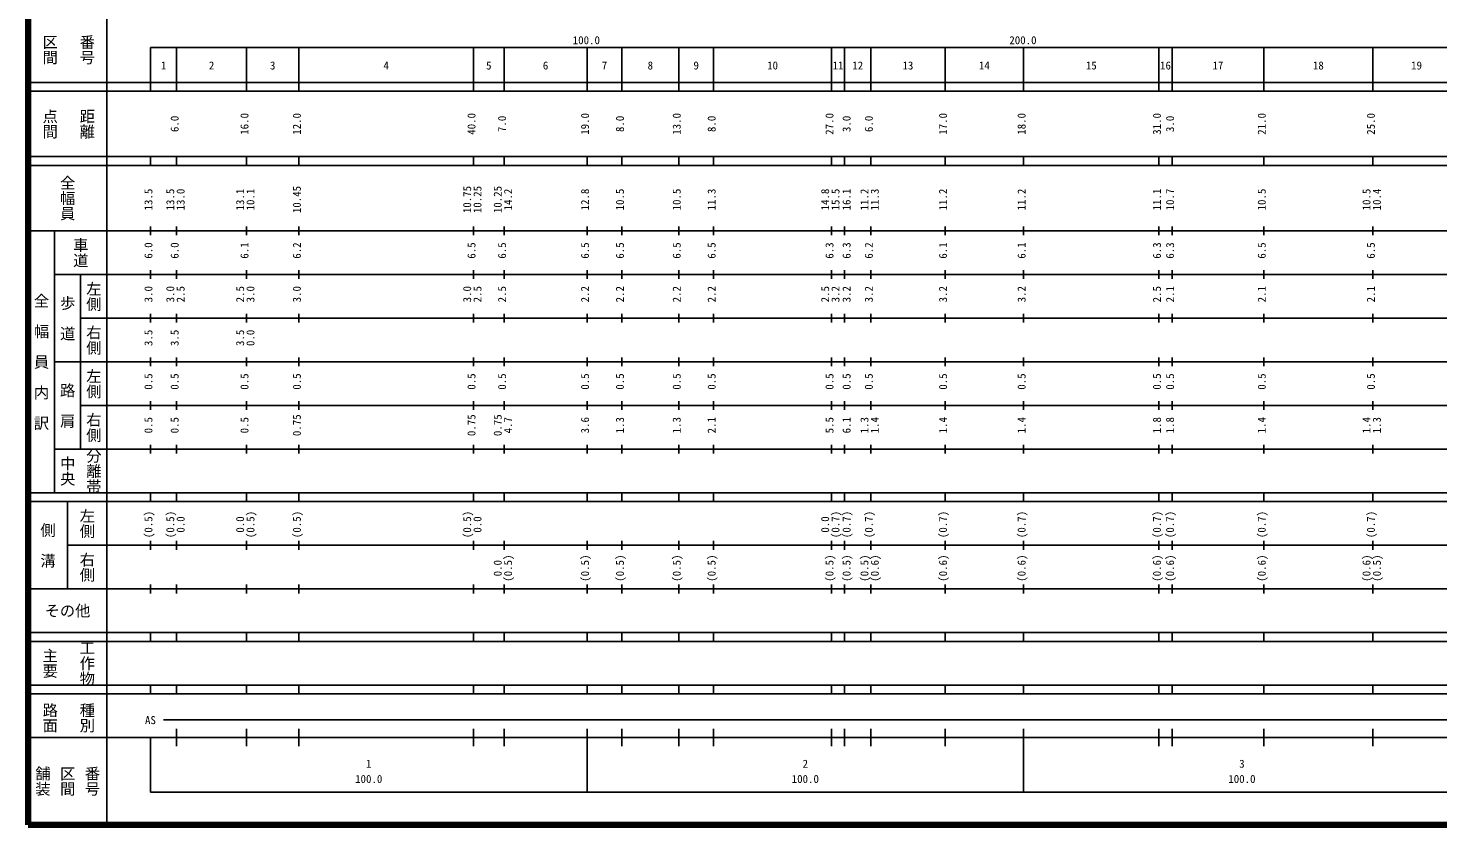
# Model space of a CAD drawing. Units: millimetres on the paper, enlarged 1000 times. Extents: x 40000 to 680000, y 20000 to 380000.
# Drawn here: x 40000 to 362869, y 20000 to 202409 of the extents above; entities that cross this region are included whole.
import ezdxf
from ezdxf.enums import TextEntityAlignment as Align

# ---------------------------------------------------------------- set-up
doc = ezdxf.new("R2010")
doc.units = ezdxf.units.MM
doc.header["$LTSCALE"] = 1000
doc.layers.add('M-TTL', color=2, linetype='Continuous', lineweight=140)
doc.layers.add('M-TTL-BAND', color=7, linetype='Continuous', lineweight=25)
doc.styles.add('@ＭＳ ゴシック', font='')
doc.styles.add('ＭＳ ゴシック', font='')
doc.styles.get('@ＭＳ ゴシック').set_extended_font_data('@MS Gothic')
doc.styles.get('ＭＳ ゴシック').set_extended_font_data('MS Gothic')

msp = doc.modelspace()

# ---------------------------------------------------------------- linework, layer by layer
at = {"layer": 'M-TTL'}
for p, q in [((40000, 380000), (40000, 20000)), ((40000, 20000), (680000, 20000))]:
    msp.add_line(p, q, dxfattribs=at)
at = {"layer": 'M-TTL-BAND'}
for p, q in [((58000, 370000), (58000, 20000)), ((68000, 198000), (579000, 198000)), ((68000, 198000), (68000, 188000)), ((74000, 188000), (74000, 198000)), ((90000, 188000), (90000, 198000)), ((102000, 188000), (102000, 198000)), ((142000, 188000), (142000, 198000)), ((149000, 188000), (149000, 198000)), ((168000, 188000), (168000, 198000)), ((176000, 188000), (176000, 198000)), ((189000, 188000), (189000, 198000)), ((197000, 188000), (197000, 198000)), ((224000, 188000), (224000, 198000)), ((227000, 188000), (227000, 198000)), ((233000, 188000), (233000, 198000)), ((250000, 188000), (250000, 198000)), ((268000, 188000), (268000, 198000)), ((299000, 188000), (299000, 198000)), ((302000, 188000), (302000, 198000)), ((323000, 188000), (323000, 198000)), ((348000, 188000), (348000, 198000)), ((40000, 190000), (579000, 190000)), ((40000, 188000), (579000, 188000)), ((40000, 173000), (579000, 173000)), ((68000, 171000), (68000, 173000)), ((74000, 171000), (74000, 173000)), ((90000, 171000), (90000, 173000)), ((102000, 171000), (102000, 173000)), ((142000, 171000), (142000, 173000)), ((149000, 171000), (149000, 173000)), ((168000, 171000), (168000, 173000)), ((176000, 171000), (176000, 173000)), ((189000, 171000), (189000, 173000)), ((197000, 171000), (197000, 173000)), ((224000, 171000), (224000, 173000)), ((227000, 171000), (227000, 173000)), ((233000, 171000), (233000, 173000)), ((250000, 171000), (250000, 173000)), ((268000, 171000), (268000, 173000)), ((299000, 171000), (299000, 173000)), ((302000, 171000), (302000, 173000)), ((323000, 171000), (323000, 173000)), ((348000, 171000), (348000, 173000)), ((40000, 171000), (579000, 171000)), ((40000, 156000), (579000, 156000)), ((46000, 96000), (46000, 156000)), ((68000, 155000), (68000, 157000)), ((74000, 155000), (74000, 157000)), ((90000, 155000), (90000, 157000)), ((102000, 155000), (102000, 157000)), ((142000, 155000), (142000, 157000)), ((149000, 155000), (149000, 157000)), ((168000, 155000), (168000, 157000)), ((176000, 155000), (176000, 157000)), ((189000, 155000), (189000, 157000)), ((197000, 155000), (197000, 157000)), ((224000, 155000), (224000, 157000)), ((227000, 155000), (227000, 157000)), ((233000, 155000), (233000, 157000)), ((250000, 155000), (250000, 157000)), ((268000, 155000), (268000, 157000)), ((299000, 155000), (299000, 157000)), ((302000, 155000), (302000, 157000)), ((323000, 155000), (323000, 157000)), ((348000, 155000), (348000, 157000)), ((46000, 146000), (579000, 146000)), ((52000, 146000), (52000, 106000)), ((68000, 145000), (68000, 147000)), ((74000, 145000), (74000, 147000)), ((90000, 145000), (90000, 147000)), ((102000, 145000), (102000, 147000)), ((142000, 145000), (142000, 147000)), ((149000, 145000), (149000, 147000)), ((168000, 145000), (168000, 147000)), ((176000, 145000), (176000, 147000)), ((189000, 145000), (189000, 147000)), ((197000, 145000), (197000, 147000)), ((224000, 145000), (224000, 147000)), ((227000, 145000), (227000, 147000)), ((233000, 145000), (233000, 147000)), ((250000, 145000), (250000, 147000)), ((268000, 145000), (268000, 147000)), ((299000, 145000), (299000, 147000)), ((302000, 145000), (302000, 147000)), ((323000, 145000), (323000, 147000)), ((348000, 145000), (348000, 147000)), ((52000, 136000), (579000, 136000)), ((68000, 135000), (68000, 137000)), ((74000, 135000), (74000, 137000)), ((90000, 135000), (90000, 137000)), ((102000, 135000), (102000, 137000)), ((142000, 135000), (142000, 137000)), ((149000, 135000), (149000, 137000)), ((168000, 135000), (168000, 137000)), ((176000, 135000), (176000, 137000)), ((189000, 135000), (189000, 137000)), ((197000, 135000), (197000, 137000)), ((224000, 135000), (224000, 137000)), ((227000, 135000), (227000, 137000)), ((233000, 135000), (233000, 137000)), ((250000, 135000), (250000, 137000)), ((268000, 135000), (268000, 137000)), ((299000, 135000), (299000, 137000)), ((302000, 135000), (302000, 137000)), ((323000, 135000), (323000, 137000)), ((348000, 135000), (348000, 137000)), ((46000, 126000), (579000, 126000)), ((68000, 125000), (68000, 127000)), ((74000, 125000), (74000, 127000)), ((90000, 125000), (90000, 127000)), ((102000, 125000), (102000, 127000)), ((142000, 125000), (142000, 127000)), ((149000, 125000), (149000, 127000)), ((168000, 125000), (168000, 127000)), ((176000, 125000), (176000, 127000)), ((189000, 125000), (189000, 127000)), ((197000, 125000), (197000, 127000)), ((224000, 125000), (224000, 127000)), ((227000, 125000), (227000, 127000)), ((233000, 125000), (233000, 127000)), ((250000, 125000), (250000, 127000)), ((268000, 125000), (268000, 127000)), ((299000, 125000), (299000, 127000)), ((302000, 125000), (302000, 127000)), ((323000, 125000), (323000, 127000)), ((348000, 125000), (348000, 127000)), ((68000, 115000), (68000, 117000)), ((74000, 115000), (74000, 117000)), ((90000, 115000), (90000, 117000)), ((102000, 115000), (102000, 117000)), ((142000, 115000), (142000, 117000)), ((149000, 115000), (149000, 117000)), ((168000, 115000), (168000, 117000)), ((176000, 115000), (176000, 117000)), ((189000, 115000), (189000, 117000)), ((197000, 115000), (197000, 117000)), ((224000, 115000), (224000, 117000)), ((227000, 115000), (227000, 117000)), ((233000, 115000), (233000, 117000)), ((250000, 115000), (250000, 117000)), ((268000, 115000), (268000, 117000)), ((299000, 115000), (299000, 117000)), ((302000, 115000), (302000, 117000)), ((323000, 115000), (323000, 117000)), ((348000, 115000), (348000, 117000)), ((52000, 116000), (579000, 116000)), ((68000, 105000), (68000, 107000)), ((74000, 105000), (74000, 107000)), ((90000, 105000), (90000, 107000)), ((102000, 105000), (102000, 107000)), ((142000, 105000), (142000, 107000)), ((149000, 105000), (149000, 107000)), ((168000, 105000), (168000, 107000)), ((176000, 105000), (176000, 107000)), ((189000, 105000), (189000, 107000)), ((197000, 105000), (197000, 107000)), ((224000, 105000), (224000, 107000)), ((227000, 105000), (227000, 107000)), ((233000, 105000), (233000, 107000)), ((250000, 105000), (250000, 107000)), ((268000, 105000), (268000, 107000)), ((299000, 105000), (299000, 107000)), ((302000, 105000), (302000, 107000)), ((323000, 105000), (323000, 107000)), ((348000, 105000), (348000, 107000)), ((46000, 106000), (579000, 106000)), ((40000, 96000), (579000, 96000)), ((40000, 94000), (579000, 94000)), ((49000, 94000), (49000, 74000)), ((68000, 94000), (68000, 96000)), ((74000, 94000), (74000, 96000)), ((90000, 94000), (90000, 96000)), ((102000, 94000), (102000, 96000)), ((142000, 94000), (142000, 96000)), ((149000, 94000), (149000, 96000)), ((168000, 94000), (168000, 96000)), ((176000, 94000), (176000, 96000)), ((189000, 94000), (189000, 96000)), ((197000, 94000), (197000, 96000)), ((224000, 94000), (224000, 96000)), ((227000, 94000), (227000, 96000)), ((233000, 94000), (233000, 96000)), ((250000, 94000), (250000, 96000)), ((268000, 94000), (268000, 96000)), ((299000, 94000), (299000, 96000)), ((302000, 94000), (302000, 96000)), ((323000, 94000), (323000, 96000)), ((348000, 94000), (348000, 96000)), ((49000, 84000), (579000, 84000)), ((68000, 83000), (68000, 85000)), ((74000, 83000), (74000, 85000)), ((90000, 83000), (90000, 85000)), ((102000, 83000), (102000, 85000)), ((142000, 83000), (142000, 85000)), ((149000, 83000), (149000, 85000)), ((168000, 83000), (168000, 85000)), ((176000, 83000), (176000, 85000)), ((189000, 83000), (189000, 85000)), ((197000, 83000), (197000, 85000)), ((224000, 83000), (224000, 85000)), ((227000, 83000), (227000, 85000)), ((233000, 83000), (233000, 85000)), ((250000, 83000), (250000, 85000)), ((268000, 83000), (268000, 85000)), ((299000, 83000), (299000, 85000)), ((302000, 83000), (302000, 85000)), ((323000, 83000), (323000, 85000)), ((348000, 83000), (348000, 85000)), ((68000, 73000), (68000, 75000)), ((74000, 73000), (74000, 75000)), ((90000, 73000), (90000, 75000)), ((102000, 73000), (102000, 75000)), ((142000, 73000), (142000, 75000)), ((149000, 73000), (149000, 75000)), ((168000, 73000), (168000, 75000)), ((176000, 73000), (176000, 75000)), ((189000, 73000), (189000, 75000)), ((197000, 73000), (197000, 75000)), ((224000, 73000), (224000, 75000)), ((227000, 73000), (227000, 75000)), ((233000, 73000), (233000, 75000)), ((250000, 73000), (250000, 75000)), ((268000, 73000), (268000, 75000)), ((299000, 73000), (299000, 75000)), ((302000, 73000), (302000, 75000)), ((323000, 73000), (323000, 75000)), ((348000, 73000), (348000, 75000)), ((40000, 74000), (579000, 74000)), ((40000, 64000), (579000, 64000)), ((40000, 62000), (579000, 62000)), ((68000, 62000), (68000, 64000)), ((74000, 62000), (74000, 64000)), ((90000, 62000), (90000, 64000)), ((102000, 62000), (102000, 64000)), ((142000, 62000), (142000, 64000)), ((149000, 62000), (149000, 64000)), ((168000, 62000), (168000, 64000)), ((176000, 62000), (176000, 64000)), ((189000, 62000), (189000, 64000)), ((197000, 62000), (197000, 64000)), ((224000, 62000), (224000, 64000)), ((227000, 62000), (227000, 64000)), ((233000, 62000), (233000, 64000)), ((250000, 62000), (250000, 64000)), ((268000, 62000), (268000, 64000)), ((299000, 62000), (299000, 64000)), ((302000, 62000), (302000, 64000)), ((323000, 62000), (323000, 64000)), ((348000, 62000), (348000, 64000)), ((40000, 52000), (579000, 52000)), ((68000, 50000), (68000, 52000)), ((74000, 50000), (74000, 52000)), ((90000, 50000), (90000, 52000)), ((102000, 50000), (102000, 52000)), ((142000, 50000), (142000, 52000)), ((149000, 50000), (149000, 52000)), ((168000, 50000), (168000, 52000)), ((176000, 50000), (176000, 52000)), ((189000, 50000), (189000, 52000)), ((197000, 50000), (197000, 52000)), ((224000, 50000), (224000, 52000)), ((227000, 50000), (227000, 52000)), ((233000, 50000), (233000, 52000)), ((250000, 50000), (250000, 52000)), ((268000, 50000), (268000, 52000)), ((299000, 50000), (299000, 52000)), ((302000, 50000), (302000, 52000)), ((323000, 50000), (323000, 52000)), ((348000, 50000), (348000, 52000)), ((40000, 50000), (579000, 50000)), ((71000, 44000), (565000, 44000)), ((74000, 38000), (74000, 42000)), ((90000, 38000), (90000, 42000)), ((102000, 38000), (102000, 42000)), ((142000, 38000), (142000, 42000)), ((149000, 38000), (149000, 42000)), ((168000, 27500), (168000, 42000)), ((176000, 38000), (176000, 42000)), ((189000, 38000), (189000, 42000)), ((197000, 38000), (197000, 42000)), ((224000, 38000), (224000, 42000)), ((227000, 38000), (227000, 42000)), ((233000, 38000), (233000, 42000)), ((250000, 38000), (250000, 42000)), ((268000, 27500), (268000, 42000)), ((299000, 38000), (299000, 42000)), ((302000, 38000), (302000, 42000)), ((323000, 38000), (323000, 42000)), ((348000, 38000), (348000, 42000)), ((40000, 40000), (579000, 40000)), ((68000, 40000), (68000, 27500)), ((68000, 27500), (579000, 27500))]:
    msp.add_line(p, q, dxfattribs=at)

# ---------------------------------------------------------------- texts
at = {"layer": 'M-TTL-BAND', "style": '@ＭＳ ゴシック'}
for s, p in [('区間', (45000, 197500)), ('番号', (53500, 197500)), ('点間', (45000, 180500)), ('距離', (53500, 180500)), ('全幅員', (49000, 163500)), ('車道', (52000, 151000)), ('左側', (55000, 141000)), ('全\u3000幅\u3000員\u3000内\u3000訳', (43000, 126000)), ('歩\u3000道', (49000, 136000)), ('右側', (55000, 131000)), ('左側', (55000, 121000)), ('路\u3000肩', (49000, 116000)), ('右側', (55000, 111000)), ('中央', (49000, 101000)), ('分離帯', (55000, 101000)), ('左側', (53500, 89000)), ('側\u3000溝', (44500, 84000)), ('右側', (53500, 79000)), ('工作物', (53500, 57000)), ('主要', (45000, 57000)), ('路面', (45000, 44500)), ('種別', (53500, 44500)), ('舗装', (43333, 30000)), ('区間', (49000, 30000)), ('番号', (54667, 30000))]:
    msp.add_text(s, height=2566, rotation=270, dxfattribs=at).set_placement(p, align=Align.MIDDLE_CENTER)
at = {"layer": 'M-TTL-BAND', "style": 'ＭＳ ゴシック'}
for s, p in [('100.0', (167844, 198195)), ('200.0', (267844, 198195)), ('1', (71000, 192405)), ('2', (82000, 192405)), ('3', (96000, 192405)), ('4', (122000, 192405)), ('5', (145500, 192405)), ('6', (158500, 192405)), ('7', (172000, 192405)), ('8', (182500, 192405)), ('9', (193000, 192405)), ('10', (210500, 192405)), ('11', (225500, 192405)), ('12', (230000, 192405)), ('13', (241500, 192405)), ('14', (259000, 192405)), ('15', (283500, 192405)), ('16', (300500, 192405)), ('17', (312500, 192405)), ('18', (335500, 192405)), ('19', (358000, 192405)), ('AS', (68000, 42500)), ('1', (118000, 32523)), ('2', (218000, 32523)), ('3', (318000, 32523)), ('100.0', (118000, 29033)), ('100.0', (218000, 29033)), ('100.0', (318000, 29033))]:
    msp.add_text(s, height=1833, dxfattribs=at).set_placement(p, align=Align.BOTTOM_CENTER)
for s, p in [('6.0', (75000, 180500)), ('16.0', (91000, 180500)), ('12.0', (103000, 180500)), ('40.0', (143000, 180500)), ('7.0', (150000, 180500)), ('19.0', (169000, 180500)), ('8.0', (177000, 180500)), ('13.0', (190000, 180500)), ('8.0', (198000, 180500)), ('27.0', (225000, 180500)), ('3.0', (228911, 180500)), ('6.0', (234000, 180500)), ('17.0', (251000, 180500)), ('18.0', (269000, 180500)), ('31.0', (300000, 180500)), ('3.0', (303000, 180500)), ('21.0', (324000, 180500)), ('25.0', (349000, 180500)), ('13.5', (69000, 163174)), ('13.5', (74000, 163174)), ('13.0', (76370, 163174)), ('13.1', (90000, 163174)), ('10.1', (92370, 163174)), ('10.45', (103000, 163174)), ('10.75', (142000, 163174)), ('10.25', (144370, 163174)), ('10.25', (149000, 163174)), ('14.2', (151370, 163174)), ('12.8', (169000, 163174)), ('10.5', (177000, 163174)), ('10.5', (190000, 163174)), ('11.3', (198000, 163174)), ('14.8', (224000, 163174)), ('15.5', (226370, 163174)), ('16.1', (228911, 163174)), ('11.2', (233000, 163174)), ('11.3', (235370, 163174)), ('11.2', (251000, 163174)), ('11.2', (269000, 163174)), ('11.1', (300000, 163174)), ('10.7', (303000, 163174)), ('10.5', (324000, 163174)), ('10.5', (348000, 163174)), ('10.4', (350370, 163174)), ('6.0', (69000, 151500)), ('6.0', (75000, 151500)), ('6.1', (91000, 151500)), ('6.2', (103000, 151500)), ('6.5', (143000, 151500)), ('6.5', (150000, 151500)), ('6.5', (169000, 151500)), ('6.5', (177000, 151500)), ('6.5', (190000, 151500)), ('6.5', (198000, 151500)), ('6.3', (225000, 151500)), ('6.3', (228911, 151500)), ('6.2', (234000, 151500)), ('6.1', (251000, 151500)), ('6.1', (269000, 151500)), ('6.3', (300000, 151500)), ('6.3', (303000, 151500)), ('6.5', (324000, 151500)), ('6.5', (349000, 151500)), ('3.0', (69000, 141500)), ('3.0', (74000, 141500)), ('2.5', (76370, 141500)), ('2.5', (90000, 141500)), ('3.0', (92370, 141500)), ('3.0', (103000, 141500)), ('3.0', (142000, 141500)), ('2.5', (144370, 141500)), ('2.5', (150000, 141500)), ('2.2', (169000, 141500)), ('2.2', (177000, 141500)), ('2.2', (190000, 141500)), ('2.2', (198000, 141500)), ('2.5', (224000, 141500)), ('3.2', (226370, 141500)), ('3.2', (228911, 141500)), ('3.2', (234000, 141500)), ('3.2', (251000, 141500)), ('3.2', (269000, 141500)), ('2.5', (300000, 141500)), ('2.1', (303000, 141500)), ('2.1', (324000, 141500)), ('2.1', (349000, 141500)), ('3.5', (69000, 131500)), ('3.5', (75000, 131500)), ('3.5', (90000, 131500)), ('0.0', (92370, 131500)), ('0.5', (69000, 121500)), ('0.5', (75000, 121500)), ('0.5', (91000, 121500)), ('0.5', (103000, 121500)), ('0.5', (143000, 121500)), ('0.5', (150000, 121500)), ('0.5', (169000, 121500)), ('0.5', (177000, 121500)), ('0.5', (190000, 121500)), ('0.5', (198000, 121500)), ('0.5', (225000, 121500)), ('0.5', (228911, 121500)), ('0.5', (234000, 121500)), ('0.5', (251000, 121500)), ('0.5', (269000, 121500)), ('0.5', (300000, 121500)), ('0.5', (303000, 121500)), ('0.5', (324000, 121500)), ('0.5', (349000, 121500)), ('0.5', (69000, 111500)), ('0.5', (75000, 111500)), ('0.5', (91000, 111500)), ('0.75', (103000, 111500)), ('0.75', (143000, 111500)), ('0.75', (149000, 111500)), ('4.7', (151370, 111500)), ('3.6', (169000, 111500)), ('1.3', (177000, 111500)), ('1.3', (190000, 111500)), ('2.1', (198000, 111500)), ('5.5', (225000, 111500)), ('6.1', (228911, 111500)), ('1.3', (233000, 111500)), ('1.4', (235370, 111500)), ('1.4', (251000, 111500)), ('1.4', (269000, 111500)), ('1.8', (300000, 111500)), ('1.8', (303000, 111500)), ('1.4', (324000, 111500)), ('1.4', (348000, 111500)), ('1.3', (350370, 111500)), ('(0.5)', (69000, 88764)), ('(0.5)', (74000, 88764)), ('0.0', (76370, 88764)), ('0.0', (90000, 88764)), ('(0.5)', (92370, 88764)), ('(0.5)', (103000, 88764)), ('(0.5)', (142000, 88764)), ('0.0', (144370, 88764)), ('0.0', (224000, 88764)), ('(0.7)', (226370, 88764)), ('(0.7)', (228911, 88764)), ('(0.7)', (234000, 88764)), ('(0.7)', (251000, 88764)), ('(0.7)', (269000, 88764)), ('(0.7)', (300000, 88764)), ('(0.7)', (303000, 88764)), ('(0.7)', (324000, 88764)), ('(0.7)', (349000, 88764)), ('(0.5)', (151370, 78764)), ('(0.5)', (169000, 78764)), ('(0.5)', (177000, 78764)), ('(0.5)', (190000, 78764)), ('(0.5)', (198000, 78764)), ('(0.5)', (225000, 78764)), ('(0.5)', (228911, 78764)), ('(0.5)', (233000, 78764)), ('(0.6)', (235370, 78764)), ('(0.6)', (251000, 78764)), ('(0.6)', (269000, 78764)), ('(0.6)', (300000, 78764)), ('(0.6)', (303000, 78764)), ('(0.6)', (324000, 78764)), ('(0.6)', (348000, 78764)), ('(0.5)', (350370, 78764)), ('0.0', (149000, 78764))]:
    msp.add_text(s, height=1833, rotation=90, dxfattribs=at).set_placement(p, align=Align.BOTTOM_CENTER)
msp.add_text('その他', height=2566, dxfattribs=at).set_placement((49000, 69000), align=Align.MIDDLE_CENTER)

doc.saveas('drawing.dxf')
